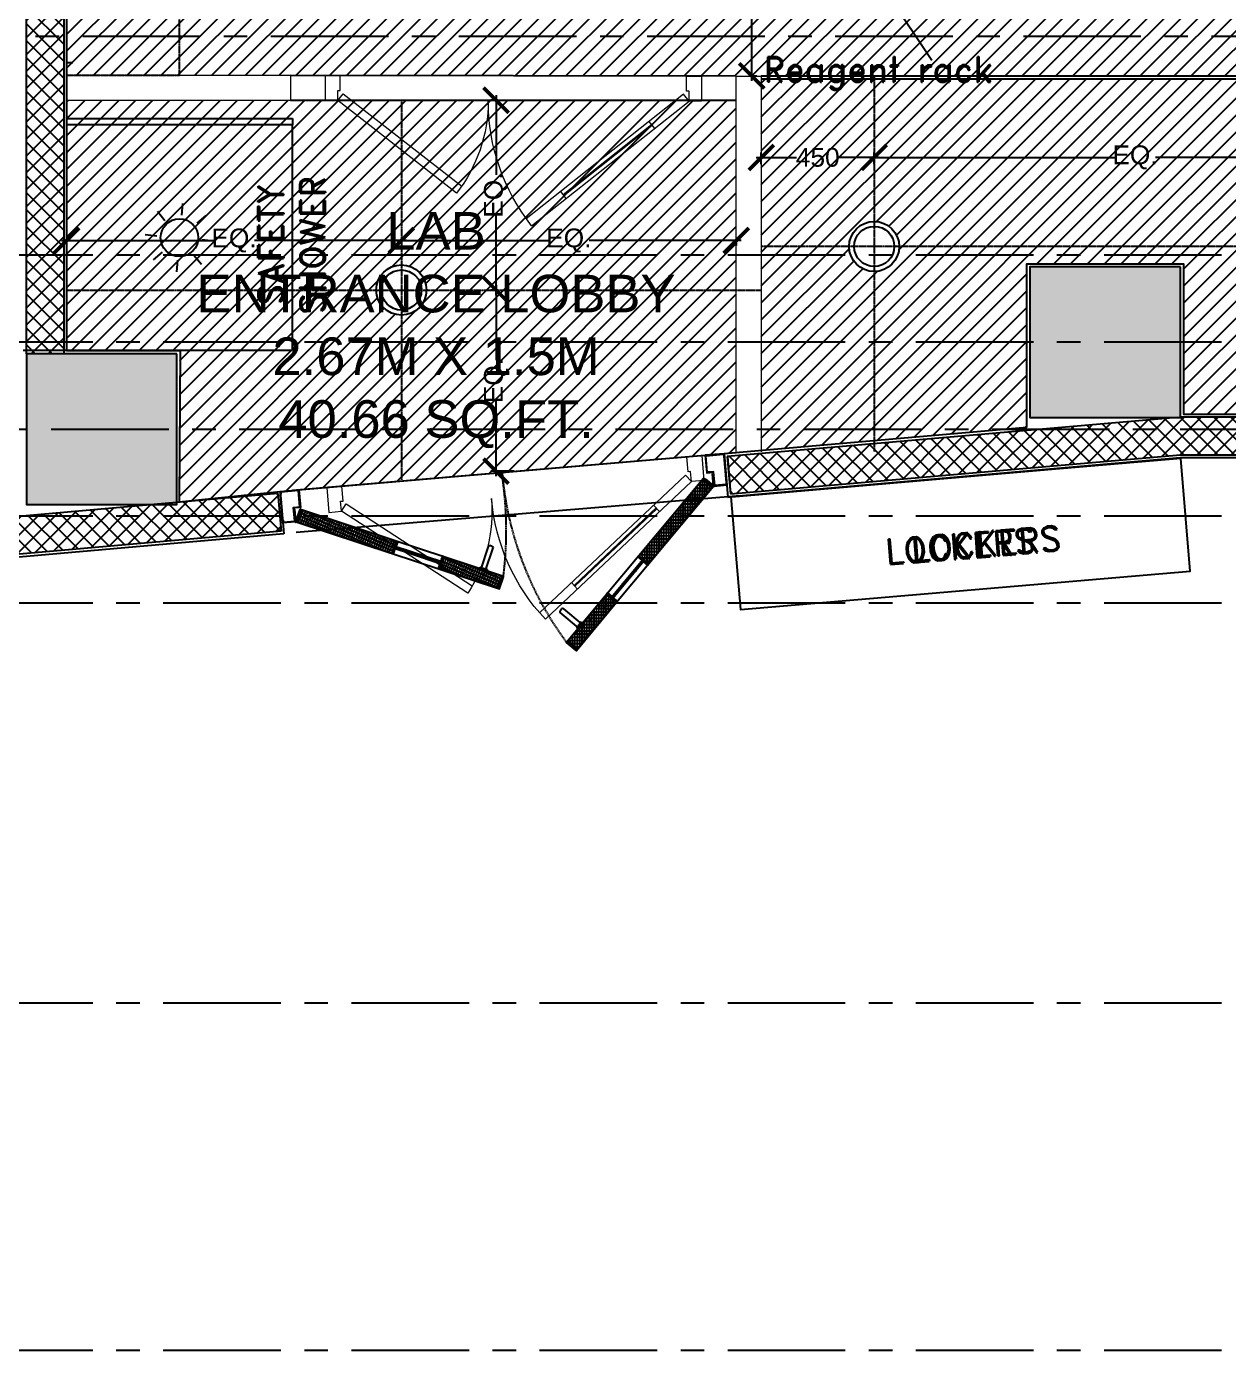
# Model space of a CAD drawing. Header units: millimetres. Extents: x -661525 to 498941, y 282148 to 1359693.
# Drawn here: x -340626 to -335834, y 439052 to 444329 of the extents above; entities that cross this region are included whole.
import ezdxf

# ---------------------------------------------------------------- set-up
doc = ezdxf.new("R2010")
doc.units = ezdxf.units.MM
doc.header["$LTSCALE"] = 2.5
doc.header["$PDMODE"] = 35
doc.header["$PDSIZE"] = 15
for name, pattern in [('CENTER', [2, 1.25, -0.25, 0.25, -0.25]), ('DASHED', [0.75, 0.5, -0.25]), ('HIDDEN', [0.375, 0.25, -0.125])]:
    doc.linetypes.add(name, pattern=pattern)
doc.layers.get('0').update_dxf_attribs({"linetype": 'CONTINUOUS'})
doc.layers.get('DEFPOINTS').update_dxf_attribs({"linetype": 'CONTINUOUS'})
for name, color, linetype in [('00', 5, 'CONTINUOUS'), ('A-ANNO-GRID', 5, 'CENTER'), ('A-ANNO-TEXT', 7, 'CONTINUOUS'), ('A-COLS', 7, 'CONTINUOUS'), ('A-COLS-PATT', 252, 'CONTINUOUS'), ('A-DOOR-JAMB', 8, 'CONTINUOUS'), ('A-ELEV', 8, 'CONTINUOUS'), ('A-ELEV-MEDM', 34, 'CONTINUOUS'), ('A-ELEV-THIN', 8, 'CONTINUOUS'), ('A-WALL-2', 8, 'CONTINUOUS'), ('A-WALL-PATT-150', 8, 'CONTINUOUS'), ('A-WALL-PLAS', 8, 'CONTINUOUS'), ('CEILING', 11, 'CONTINUOUS'), ('I-ANNO-PATT-2.5', 5, 'CONTINUOUS'), ('I-FURN', 14, 'CONTINUOUS'), ('I-GLAZ', 9, 'CONTINUOUS')]:
    doc.layers.add(name, color=color, linetype=linetype)
for name, color, linetype, lineweight in [('DIM', 47, 'CONTINUOUS', 18), ('DOORS', 10, 'CONTINUOUS', 9), ('partition', 6, 'CONTINUOUS', 18)]:
    doc.layers.add(name, color=color, linetype=linetype, lineweight=lineweight)
doc.styles.add('ARIAL', font='arial.ttf')
doc.styles.add('COMPLEX', font='complex.shx', dxfattribs={"width": 0.8})
doc.styles.add('ROMAND', font='ROMAND')
doc.dimstyles.new('TICK100', dxfattribs={"dimtxt": 250, "dimasz": 200, "dimexe": 150, "dimexo": 10, "dimgap": 50, "dimtad": 0, "dimdec": 0, "dimrnd": 5, "dimzin": 1, "dimdsep": 46, "dimtxsty": 'COMPLEX', "dimblk1": 'ARCHTICK', "dimblk2": 'ARCHTICK', "dimsah": 1, "dimcen": 0.09375, "dimdle": 150, "dimclrd": 11, "dimclre": 11, "dimclrt": 7, "dimadec": 0, "dimazin": 0, "dimtfac": 1, "dimtdec": 0, "dimtofl": 0, "dimtmove": 0, "dimatfit": 3, "dimldrblk": 'OPEN90', "dimfxl": 1, "dimtolj": 1, "dimtzin": 1, "dimarcsym": 0})
pattern_1 = [(45, (-674992.925, 1033030.065), (-33.6759605, 33.6759605), [])]
pattern_2 = [(45, (2e-09, -328214.335), (-33.6759605, 33.6759605), []), (135, (2e-09, -328214.335), (-33.6759605, -33.6759605), [])]

# ---------------------------------------------------------------- blocks, each defined once
blk = doc.blocks.new('_ARCHTICK')
at = {"color": 0, "linetype": 'ByBlock', "const_width": 0.15}
blk.add_lwpolyline([(-0.5, -0.5), (0.5, 0.5)], dxfattribs=at)
blk = doc.blocks.new('*D192')
at = {"layer": 'CEILING', "color": 8, "lineweight": -2, "transparency": 16777216}
for p, q in [((-337734.1, 444927.5), (-337734.1, 444602.6)), ((-337746.3, 444907.5), (-337714.1, 444907.5)), ((-337734.1, 444112.2), (-337734.1, 444437.1)), ((-337746.3, 444132.2), (-337714.1, 444132.2))]:
    blk.add_line(p, q, dxfattribs=at)
at = {"layer": 'DEFPOINTS', "color": 0, "transparency": 16777216}
for p in [(-337746.3, 444907.5), (-337734.1, 444907.5), (-337746.3, 444132.2)]:
    blk.add_point(p, dxfattribs=at)
at = {"layer": 'CEILING', "color": 8, "lineweight": -2, "transparency": 16777216, "xscale": 100, "yscale": 100, "zscale": 100}
for p, rotation in [((-337734.1, 444907.5), 90), ((-337734.1, 444132.2), 270)]:
    blk.add_blockref('_ARCHTICK', p, dxfattribs=dict(at, rotation=rotation))
at = {"layer": 'CEILING', "color": 1, "transparency": 16777216, "insert": (-337734.1, 444519.9), "char_height": 75, "attachment_point": 5, "rotation": 90, "style": 'ARIAL'}
blk.add_mtext('\\A1;775', dxfattribs=at)
blk = doc.blocks.new('*D196')
at = {"layer": 'CEILING', "color": 8, "lineweight": -2, "transparency": 16777216}
for p, q in [((-340485.6, 443475.9), (-339879.8, 443475.9)), ((-340465.6, 443480.4), (-340465.6, 443455.9)), ((-339111, 443475.9), (-339716.8, 443475.9)), ((-339131, 443480.4), (-339131, 443455.9))]:
    blk.add_line(p, q, dxfattribs=at)
at = {"layer": 'DEFPOINTS', "color": 0, "transparency": 16777216}
for p in [(-340465.6, 443480.4), (-339131, 443480.4), (-339131, 443475.9)]:
    blk.add_point(p, dxfattribs=at)
at = {"layer": 'CEILING', "color": 8, "lineweight": -2, "transparency": 16777216, "xscale": 100, "yscale": 100, "zscale": 100, "rotation": 180}
blk.add_blockref('_ARCHTICK', (-340465.6, 443475.9), dxfattribs=at)
at = {"layer": 'CEILING', "color": 8, "lineweight": -2, "transparency": 16777216, "xscale": 100, "yscale": 100, "zscale": 100}
blk.add_blockref('_ARCHTICK', (-339131, 443475.9), dxfattribs=at)
at = {"layer": 'CEILING', "color": 1, "transparency": 16777216, "insert": (-339798.3, 443475.9), "char_height": 75, "attachment_point": 5, "style": 'ARIAL'}
blk.add_mtext('\\A1;EQ.', dxfattribs=at)
blk = doc.blocks.new('*D197')
at = {"layer": 'CEILING', "color": 8, "lineweight": -2, "transparency": 16777216}
for p, q in [((-339151, 443475.9), (-338545.1, 443475.9)), ((-339131, 443480.4), (-339131, 443455.9)), ((-337776.3, 443475.9), (-338382.1, 443475.9)), ((-337796.3, 443475.9), (-337796.3, 443455.9))]:
    blk.add_line(p, q, dxfattribs=at)
at = {"layer": 'DEFPOINTS', "color": 0, "transparency": 16777216}
for p in [(-339131, 443480.4), (-337796.3, 443475.9), (-337796.3, 443475.9)]:
    blk.add_point(p, dxfattribs=at)
at = {"layer": 'CEILING', "color": 8, "lineweight": -2, "transparency": 16777216, "xscale": 100, "yscale": 100, "zscale": 100, "rotation": 180}
blk.add_blockref('_ARCHTICK', (-339131, 443475.9), dxfattribs=at)
at = {"layer": 'CEILING', "color": 8, "lineweight": -2, "transparency": 16777216, "xscale": 100, "yscale": 100, "zscale": 100}
blk.add_blockref('_ARCHTICK', (-337796.3, 443475.9), dxfattribs=at)
at = {"layer": 'CEILING', "color": 1, "transparency": 16777216, "insert": (-338463.6, 443475.9), "char_height": 75, "attachment_point": 5, "style": 'ARIAL'}
blk.add_mtext('\\A1;EQ.', dxfattribs=at)
blk = doc.blocks.new('*D198')
at = {"layer": 'CEILING', "color": 8, "lineweight": -2, "transparency": 16777216}
for p, q in [((-338746.6, 444034.9), (-338773.9, 444034.9)), ((-338753.9, 444054.9), (-338753.9, 443738.3)), ((-338753.9, 443258.6), (-338753.9, 443575.2)), ((-338746.6, 443278.6), (-338773.9, 443278.6))]:
    blk.add_line(p, q, dxfattribs=at)
at = {"layer": 'DEFPOINTS', "color": 0, "transparency": 16777216}
for p in [(-338746.6, 444034.9), (-338753.9, 443278.6), (-338746.6, 443278.6)]:
    blk.add_point(p, dxfattribs=at)
at = {"layer": 'CEILING', "color": 8, "lineweight": -2, "transparency": 16777216, "xscale": 100, "yscale": 100, "zscale": 100}
for p, rotation in [((-338753.9, 444034.9), 90), ((-338753.9, 443278.6), 270)]:
    blk.add_blockref('_ARCHTICK', p, dxfattribs=dict(at, rotation=rotation))
at = {"layer": 'CEILING', "color": 1, "transparency": 16777216, "insert": (-338753.9, 443656.8), "char_height": 75, "attachment_point": 5, "rotation": 90, "style": 'ARIAL'}
blk.add_mtext('\\A1;EQ.', dxfattribs=at)
blk = doc.blocks.new('*D199')
at = {"layer": 'CEILING', "color": 8, "lineweight": -2, "transparency": 16777216}
for p, q in [((-338753.9, 443298.6), (-338753.9, 442999)), ((-338746.6, 443278.6), (-338773.9, 443278.6)), ((-338753.9, 442536.3), (-338753.9, 442836)), ((-338680.9, 442556.3), (-338773.9, 442556.3))]:
    blk.add_line(p, q, dxfattribs=at)
at = {"layer": 'DEFPOINTS', "color": 0, "transparency": 16777216}
for p in [(-338746.6, 443278.6), (-338753.9, 442556.3), (-338680.9, 442556.3)]:
    blk.add_point(p, dxfattribs=at)
at = {"layer": 'CEILING', "color": 8, "lineweight": -2, "transparency": 16777216, "xscale": 100, "yscale": 100, "zscale": 100}
for p, rotation in [((-338753.9, 443278.6), 90), ((-338753.9, 442556.3), 270)]:
    blk.add_blockref('_ARCHTICK', p, dxfattribs=dict(at, rotation=rotation))
at = {"layer": 'CEILING', "color": 1, "transparency": 16777216, "insert": (-338753.9, 442917.5), "char_height": 75, "attachment_point": 5, "rotation": 90, "style": 'ARIAL'}
blk.add_mtext('\\A1;EQ.', dxfattribs=at)
blk = doc.blocks.new('*D200')
at = {"layer": 'CEILING', "color": 8, "lineweight": -2, "transparency": 16777216}
for p, q in [((-337696.3, 443779.7), (-337696.3, 443827.1)), ((-337246.3, 443779.7), (-337246.3, 443827.1)), ((-337716.3, 443807.1), (-337555.4, 443807.1)), ((-337226.3, 443807.1), (-337387.2, 443807.1))]:
    blk.add_line(p, q, dxfattribs=at)
at = {"layer": 'DEFPOINTS', "color": 0, "transparency": 16777216}
for p in [(-337696.3, 443779.7), (-337246.3, 443807.1), (-337246.3, 443779.7)]:
    blk.add_point(p, dxfattribs=at)
at = {"layer": 'CEILING', "color": 8, "lineweight": -2, "transparency": 16777216, "xscale": 100, "yscale": 100, "zscale": 100, "rotation": 180}
blk.add_blockref('_ARCHTICK', (-337696.3, 443807.1), dxfattribs=at)
at = {"layer": 'CEILING', "color": 8, "lineweight": -2, "transparency": 16777216, "xscale": 100, "yscale": 100, "zscale": 100}
blk.add_blockref('_ARCHTICK', (-337246.3, 443807.1), dxfattribs=at)
at = {"layer": 'CEILING', "color": 1, "transparency": 16777216, "insert": (-337471.3, 443807.1), "char_height": 75, "attachment_point": 5, "style": 'ARIAL'}
blk.add_mtext('\\A1;450', dxfattribs=at)
blk = doc.blocks.new('*D201')
at = {"layer": 'CEILING', "color": 8, "lineweight": -2, "transparency": 16777216}
for p, q in [((-337246.3, 443779.7), (-337246.3, 443827.1)), ((-335167, 443807.1), (-335167, 443827.1)), ((-337266.3, 443807.1), (-336288.1, 443807.1)), ((-335147, 443807.1), (-336125.1, 443807.1))]:
    blk.add_line(p, q, dxfattribs=at)
at = {"layer": 'DEFPOINTS', "color": 0, "transparency": 16777216}
for p in [(-337246.3, 443779.7), (-335167, 443807.1), (-335167, 443807.1)]:
    blk.add_point(p, dxfattribs=at)
at = {"layer": 'CEILING', "color": 8, "lineweight": -2, "transparency": 16777216, "xscale": 100, "yscale": 100, "zscale": 100, "rotation": 180}
blk.add_blockref('_ARCHTICK', (-337246.3, 443807.1), dxfattribs=at)
at = {"layer": 'CEILING', "color": 8, "lineweight": -2, "transparency": 16777216, "xscale": 100, "yscale": 100, "zscale": 100}
blk.add_blockref('_ARCHTICK', (-335167, 443807.1), dxfattribs=at)
at = {"layer": 'CEILING', "color": 1, "transparency": 16777216, "insert": (-336206.6, 443807.1), "char_height": 75, "attachment_point": 5, "style": 'ARIAL'}
blk.add_mtext('\\A1;EQ.', dxfattribs=at)
blk = doc.blocks.new('DOOR HANDLE IN PLAN')
at = {"color": 0, "ltscale": 25}
for p, q in [((62658.6, 114796), (62658.6, 114806)), ((62663.6, 114811), (62758.6, 114811)), ((62758.6, 114791), (62663.6, 114791)), ((62752.6, 114817), (62758.6, 114817)), ((62752.6, 114817), (62752.6, 114785)), ((62752.6, 114785), (62758.6, 114785))]:
    blk.add_line(p, q, dxfattribs=at)
for centre, start, end in [((62663.6, 114806), 90, 180), ((62663.6, 114796), 180, 270)]:
    blk.add_arc(centre, 5, start, end, dxfattribs=at)
blk = doc.blocks.new('door frame')
at = {"layer": 'A-DOOR-JAMB'}
blk.add_lwpolyline([(265482.3, 912565.9), (265492.3, 912565.9), (265492.3, 912563.9), (265484.3, 912563.9), (265484.3, 912517.9), (265539.3, 912517.9), (265539.3, 912492.9), (265605.3, 912492.9), (265605.3, 912563.9), (265597.3, 912563.9), (265597.3, 912565.9), (265607.3, 912565.9), (265607.3, 912490.9), (265537.3, 912490.9), (265537.3, 912515.9), (265482.3, 912515.9), (265482.3, 912565.9)], dxfattribs=at)
at = {"layer": 'DEFPOINTS'}
blk.add_lwpolyline([(265492.3, 912565.9), (265597.3, 912565.9)], dxfattribs=at)
blk = doc.blocks.new('900d')
at = {"layer": 'DOORS', "color": 8, "linetype": 'ByBlock'}
blk.add_line((-899.1, 0), (600.9, 0), dxfattribs=at)
at = {"layer": 'DOORS', "color": 84}
for p, q in [((-849.1, -100), (-827.4, -72.6)), ((-222.6, -597.5), (-849.1, -100)), ((-827.4, -72.6), (-201.4, -569.6)), ((529.4, -72.4), (56.4, -440.2)), ((77.2, -468.3), (550.9, -100)), ((550.9, -100), (529.4, -72.4)), ((-712.4, -208.6), (-690.6, -181.2)), ((-360, -488.4), (-338.2, -461))]:
    blk.add_line(p, q, dxfattribs=at)
at = {"layer": 'DOORS', "color": 4}
for p, q in [((-350.3, -476.3), (-702.7, -196.4)), ((-347.8, -473.1), (-700.3, -193.3))]:
    blk.add_line(p, q, dxfattribs=at)
at = {"layer": 'DOORS', "color": 84}
for points in [[(-839.1, 0), (-899.1, 0), (-899.1, -100), (-849.1, -100), (-849.1, -60), (-839.1, -60)], [(540.9, 0), (600.9, 0), (600.9, -100), (550.9, -100), (550.9, -60), (540.9, -60)]]:
    blk.add_lwpolyline(points, close=True, dxfattribs=at)
for centre, radius, start, end in [((-849.1, -100), 800, 321.5499, 0), ((550.9, -100), 600, 180, 217.8707)]:
    blk.add_arc(centre, radius, start, end, dxfattribs=at)

msp = doc.modelspace()

# ---------------------------------------------------------------- hatches: boundary and pattern name
at = {"layer": 'A-COLS-PATT'}
h = msp.add_hatch(color=254, dxfattribs=at)
h.dxf.hatch_style = 1
h.paths.add_polyline_path([(-336025.6, 443371), (-336625.6, 443371), (-336625.6, 442771), (-336025.6, 442771)])
h = msp.add_hatch(color=254, dxfattribs=at)
h.dxf.hatch_style = 1
h.paths.add_polyline_path([(-340025.6, 443024.3), (-340625.6, 443024.3), (-340625.6, 442424.3), (-340025.6, 442424.3)])
at = {"layer": 'A-WALL-PATT-150'}
h = msp.add_hatch(dxfattribs=at)
h.set_pattern_fill('ANSI37', color=254, scale=15, angle=360, style=0)
h.set_pattern_definition(pattern_2)
h.paths.add_polyline_path([(-340626.6, 452862.8), (-340476.6, 452862.8), (-340475.6, 453651.8), (-340625.6, 453651.8)])
h.paths.add_polyline_path([(-340475.6, 451942.8), (-340625.6, 451942.8), (-340625.6, 443024.3), (-340475.6, 443024.3)])
h = msp.add_hatch(dxfattribs=at)
h.set_pattern_fill('ANSI37', color=254, scale=15, angle=360, style=0)
h.set_pattern_definition(pattern_2)
h.paths.add_polyline_path([(-336025.6, 442771.8), (-334878.5, 442771.2), (-334878.5, 442621.2), (-336025.6, 442621.2), (-337818.8, 442465.8), (-337831.8, 442615.2)])
h = msp.add_hatch(dxfattribs=at)
h.set_pattern_fill('ANSI37', color=254, scale=15, angle=360, style=0)
h.set_pattern_definition(pattern_2)
h.paths.add_polyline_path([(-341527.8, 442299.9), (-341514.8, 442150.5), (-339611.2, 442318.6), (-339623.5, 442468.1)])
at = {"layer": 'CEILING', "transparency": 33554607}
h = msp.add_hatch(dxfattribs=at)
h.set_pattern_fill('ANSI31', color=254, scale=15)
h.set_pattern_definition(pattern_1)
h.paths.add_polyline_path([(-340100.6, 448788.2), (-340465.6, 448788.2), (-340465.6, 444134.9), (-340100.6, 444134.9)])
h.paths.add_polyline_path([(-340015.3, 448788.2), (-340100.6, 448788.2), (-340100.6, 444134.9), (-340015.3, 444134.9)], flags=17)
h.paths.add_polyline_path([(-333536, 443088.1), (-335100.3, 443088.1), (-335100.3, 443377.7, -0.184629), (-335167, 443352.2), (-335167, 442946.7)])
h.paths.add_polyline_path([(-332637.6, 443617.6), (-333087.6, 443578.6), (-333087.6, 443552.2, -0.414214), (-332987.6, 443452.2), (-332637.6, 443452.2)])
h.paths.add_polyline_path([(-332637.6, 444120.2), (-333087.6, 444120.2), (-333087.6, 443578.6), (-332637.6, 443617.6)])
h.paths.add_polyline_path([(-336100.6, 444907.5), (-336550.6, 444907.5), (-336550.6, 444132.2), (-336100.6, 444132.2)])
h.paths.add_polyline_path([(-337246.3, 444120.2), (-337696.3, 444120.2), (-337696.3, 443452.2), (-337346.3, 443452.2, -0.414214), (-337246.3, 443552.2)])
h.paths.add_polyline_path([(-337246.3, 443352.2, -0.414214), (-337346.3, 443452.2), (-337696.3, 443452.2), (-337696.3, 443179.1), (-337246.3, 443218.1)])
h.paths.add_polyline_path([(-337246.3, 443218.1), (-337696.3, 443179.1), (-337696.3, 442727.4), (-337246.3, 442766.4)])
h.paths.add_polyline_path([(-337246.3, 442766.4), (-337696.3, 442727.4), (-337696.3, 442640.8), (-337246.3, 442679.5)])
h.paths.add_polyline_path([(-336637.6, 442819.2), (-337246.3, 442766.4), (-337246.3, 442679.5), (-336637.6, 442731.8)])
h.paths.add_polyline_path([(-336637.6, 443270.9), (-337246.3, 443218.1), (-337246.3, 442766.4), (-336637.6, 442819.2)])
h.paths.add_polyline_path([(-336637.6, 443384.1), (-336550.6, 443384.1), (-336550.6, 443452.2), (-337146.3, 443452.2, -0.414214), (-337246.3, 443352.2), (-337246.3, 443218.1), (-336637.6, 443270.9)])
h.paths.add_polyline_path([(-336550.6, 444120.2), (-337246.3, 444120.2), (-337246.3, 443552.2, -0.414214), (-337146.3, 443452.2), (-336550.6, 443452.2)])
h.paths.add_polyline_path([(-336100.6, 444120.2), (-336550.6, 444120.2), (-336550.6, 443452.2), (-336100.6, 443452.2)])
h.paths.add_polyline_path([(-335167, 444120.2), (-336100.6, 444120.2), (-336100.6, 443452.2), (-335267, 443452.2, -0.414214), (-335167, 443552.2)])
h.paths.add_polyline_path([(-336100.6, 443452.2), (-336550.6, 443452.2), (-336550.6, 443384.1), (-336100.6, 443384.1)])
h.paths.add_polyline_path([(-335267, 443452.2), (-336100.6, 443452.2), (-336100.6, 443384.1), (-336013.6, 443384.1), (-336013.6, 443325), (-335246.4, 443391.5, -0.164671)])
h.paths.add_polyline_path([(-335167, 443352.2, -0.233609), (-335246.4, 443391.5), (-336013.6, 443325), (-336013.6, 442873.3), (-335167, 442946.7)])
h.paths.add_polyline_path([(-335167, 442946.7), (-336013.6, 442873.3), (-336013.6, 442784.2), (-335167, 442784.2)])
h.paths.add_polyline_path([(-333087.6, 443126.9), (-335167, 442946.7), (-335167, 442784.2), (-334709.3, 442784.2), (-334709.3, 442784.2), (-334634.3, 442784.2), (-333087.6, 442784.2)])
h.paths.add_polyline_path([(-332637.6, 443165.9), (-333087.6, 443126.9), (-333087.6, 442784.2), (-334634.3, 442784.2), (-334634.3, 442739.3), (-334268.4, 442739.3), (-334268.4, 442739.3), (-334265.4, 442739.3), (-334077.4, 442717.8), (-334077.4, 442739.3), (-334077.4, 442739.3), (-334077.4, 442739.3), (-334071.4, 442739.3), (-334071.4, 442739.3), (-333815.4, 442739.3), (-333815.4, 442738.3), (-333568.4, 442738.3), (-333568.4, 442739.3), (-333565.3, 442739.3), (-333565.3, 442717.3), (-333377.4, 442717.3), (-333377.4, 442739.3), (-333374.4, 442739.3), (-333008.5, 442739.3), (-333008.5, 442784.2), (-332933.5, 442784.2), (-332637.6, 442784.2)])
h.paths.add_polyline_path([(-332637.6, 443452.2), (-332987.6, 443452.2, -0.414214), (-333087.6, 443352.2), (-333087.6, 443126.9), (-332637.6, 443165.9)])
h.paths.add_polyline_path([(-333087.6, 443372.2, -0.414214), (-333167.6, 443452.2, -0.414214), (-333087.6, 443532.2), (-333087.6, 444120.2), (-335167, 444120.2), (-335167, 443552.2, -0.49886), (-335070.9, 443424.6), (-333536, 443424.6), (-333536, 443088.1), (-333087.6, 443126.9)])
h.paths.add_polyline_path([(-340100.6, 449778.8), (-340465.6, 449778.8), (-340465.6, 448788.2), (-340100.6, 448788.2)])
h.paths.add_polyline_path([(-336550.6, 449778.8), (-337689.6, 449778.8), (-339465.6, 449778.8), (-340100.6, 449778.8), (-340100.6, 448788.2), (-340015.3, 448788.2), (-340015.3, 444134.9), (-339572.5, 444134.9), (-337796.3, 444132.2), (-337696.3, 444132.2), (-336550.6, 444132.2), (-336550.6, 444907.5), (-336687.6, 444907.5), (-337287.6, 444907.5), (-337887.6, 444907.5), (-338487.6, 444907.5), (-339087.6, 444907.5), (-339687.6, 444907.5), (-339687.6, 445507.5), (-339687.6, 446107.5), (-339687.6, 446707.5), (-339687.6, 447307.5), (-339687.6, 447907.5), (-339687.6, 448507.5), (-339687.6, 449107.5), (-339087.6, 449107.5), (-338487.6, 449107.5), (-337887.6, 449107.5), (-337287.6, 449107.5), (-336687.6, 449107.5), (-336550.6, 449107.5)])
h.paths.add_polyline_path([(-336100.6, 449778.8), (-336550.6, 449778.8), (-336550.6, 449107.5), (-336100.6, 449107.5)])
h.paths.add_polyline_path([(-332550.6, 449778.8), (-336100.6, 449778.8), (-336100.6, 449107.5), (-336087.6, 449107.5), (-335487.6, 449107.5), (-334887.6, 449107.5), (-334287.6, 449107.5), (-333687.6, 449107.5), (-333087.6, 449107.5), (-332550.6, 449107.5)])
h.paths.add_polyline_path([(-334292, 449225), (-335856.3, 449225), (-335856.3, 449561.5), (-334292, 449561.5)], flags=16)
h.paths.add_polyline_path([(-332100.6, 449778.8), (-332550.6, 449778.8), (-332550.6, 449107.5), (-332487.6, 449107.5), (-332100.6, 449107.5)])
h.paths.add_polyline_path([(-331437.6, 449778.8), (-332100.6, 449778.8), (-332100.6, 449107.5), (-331887.6, 449107.5), (-331887.6, 448507.5), (-331887.6, 447907.5), (-331887.6, 447307.5), (-331887.6, 446707.5), (-331887.6, 446107.5), (-331887.6, 445507.5), (-331887.6, 444907.5), (-332100.6, 444907.5), (-332100.6, 444152.9), (-331437.6, 444152.9), (-331437.6, 445152.9)])
h.paths.add_polyline_path([(-332100.6, 444907.5), (-332487.6, 444907.5), (-332550.6, 444907.5), (-332550.6, 444152.9), (-332100.6, 444152.9)])
h.paths.add_polyline_path([(-332550.6, 444907.5), (-333087.6, 444907.5), (-333687.6, 444907.5), (-334287.6, 444907.5), (-334887.6, 444907.5), (-335487.6, 444907.5), (-336100.6, 444907.5), (-336100.6, 444132.2), (-332637.6, 444132.2), (-332637.6, 444152.9), (-332550.6, 444152.9)])
h.paths.add_polyline_path([(-334097.5, 444341.2), (-335661.8, 444341.2), (-335661.8, 444677.7), (-334097.5, 444677.7)], flags=16)
h.paths.add_polyline_path([(-335813, 449209.6), (-334309.3, 449209.6), (-334309.3, 449615.2), (-335813, 449615.2)], flags=24)
h.paths.add_polyline_path([(-335618.5, 444325.8), (-334114.8, 444325.8), (-334114.8, 444731.5), (-335618.5, 444731.5)], flags=24)
h.paths.add_polyline_path([(-336315.2, 443731.6), (-336097.2, 443731.6), (-336097.2, 443886.2), (-336315.2, 443886.2)], flags=9)
h.paths.add_polyline_path([(-335473.5, 443398.6), (-335473.5, 443506), (-335628, 443506), (-335628, 443398.6)], flags=9)
h.paths.add_polyline_path([(-334235.9, 443731.6), (-334017.9, 443731.6), (-334017.9, 443886.2), (-334235.9, 443886.2)], flags=24)
h.paths.add_polyline_path([(-332967, 443729.3), (-332754.6, 443729.3), (-332754.6, 443883.9), (-332967, 443883.9)], flags=24)
h.paths.add_polyline_path([(-340344.8, 444545.8), (-340132.5, 444545.8), (-340132.5, 444700.3), (-340344.8, 444700.3)], flags=24)
h.paths.add_polyline_path([(-340130.2, 445751.1), (-340022.9, 445751.1), (-340022.9, 445905.7), (-340130.2, 445905.7)], flags=9)
h = msp.add_hatch(dxfattribs=at)
h.set_pattern_fill('ANSI31', color=254, scale=15)
h.set_pattern_definition(pattern_1)
h.paths.add_polyline_path([(-339131, 444034.9), (-339572.5, 444034.9), (-340100.6, 444034.9), (-340100.6, 443278.6), (-339231, 443278.6, -0.414214), (-339131, 443378.6)])
h.paths.add_polyline_path([(-340100.6, 444034.9), (-340465.6, 444034.9), (-340465.6, 443278.6), (-340100.6, 443278.6)])
h.paths.add_polyline_path([(-340100.6, 443278.6), (-340465.6, 443278.6), (-340465.6, 443038.3), (-340187.6, 443038.3), (-340100.6, 443038.3)])
h.paths.add_polyline_path([(-339131, 443178.6, -0.414214), (-339231, 443278.6), (-340100.6, 443278.6), (-340100.6, 443038.2), (-340013.5, 443038.2), (-340013.9, 442978.2), (-339131, 443054.7)])
h.paths.add_polyline_path([(-339131, 443054.7), (-340013.9, 442978.2), (-340016.8, 442526.2), (-339131, 442603)])
h.paths.add_polyline_path([(-339131, 442603), (-340016.8, 442526.2), (-340017.3, 442435), (-339565.7, 442481.3), (-339131, 442518.2)])
h.paths.add_polyline_path([(-337796.3, 442631.3), (-337796.3, 442718.7), (-339131, 442603), (-339131, 442518.2)])
h.paths.add_polyline_path([(-337796.3, 443170.4), (-339131, 443054.7), (-339131, 442603), (-337796.3, 442718.7)])
h.paths.add_polyline_path([(-337796.3, 443170.4), (-337796.3, 443278.6), (-339031, 443278.6, -0.414214), (-339131, 443178.6), (-339131, 443054.7)])
h.paths.add_polyline_path([(-337796.3, 444034.9), (-339131, 444034.9), (-339131, 443378.6, -0.414214), (-339031, 443278.6), (-337796.3, 443278.6)])
h.paths.add_polyline_path([(-338678.4, 442808.9), (-338678.4, 443026.9), (-338832.9, 443026.9), (-338832.9, 442808.9)], flags=24)
h.paths.add_polyline_path([(-338572.2, 443400.3), (-338354.2, 443400.3), (-338354.2, 443554.9), (-338572.2, 443554.9)], flags=24)
h.paths.add_polyline_path([(-338678.4, 443548.2), (-338678.4, 443766.2), (-338832.9, 443766.2), (-338832.9, 443548.2)], flags=24)
at = {"layer": 'I-ANNO-PATT-2.5', "ltscale": 25}
h = msp.add_hatch(dxfattribs=at)
h.set_pattern_fill('ANSI33', color=254, scale=2.4, angle=314.6799, style=0)
h.set_pattern_definition([(179.67990645, (-491770.604, -2213532.536), (-0.070950544, -12.69980102), []), (179.67990645, (-491776.918, -2213526.15), (-0.070950544, -12.69980102), [6.349999605, -3.174999803])])
h.paths.add_polyline_path([(-337926.6, 442528.7), (-337930.5, 442524.1), (-337892.1, 442492.1), (-337888.2, 442496.7)], flags=17)
h.paths.add_polyline_path([(-337888.2, 442496.7), (-338145.9, 442187.5), (-338184.3, 442219.5), (-337926.6, 442528.7)])
at = {"layer": 'I-ANNO-PATT-2.5', "linetype": 'ByBlock'}
h = msp.add_hatch(dxfattribs=at)
h.set_pattern_fill('SACNCR', color=254, scale=1.2, angle=44.6799, style=0)
h.set_pattern_definition([(269.67990645, (-491767.0506, -2213529.022), (2.3812126914, -0.013303227), []), (269.67990645, (-491768.248, -2213530.206), (2.3812126914, -0.013303227), [0, -2.381249852])])
h.paths.add_polyline_path([(-337926.6, 442528.7), (-337930.5, 442524.1), (-337892.1, 442492.1), (-337888.2, 442496.7)])
at = {"layer": 'I-ANNO-PATT-2.5', "ltscale": 25}
h = msp.add_hatch(dxfattribs=at)
h.set_pattern_fill('ANSI33', color=254, scale=2.4, angle=292.5177, style=0)
h.set_pattern_definition([(157.5177051, (-145368.589, -2102951.771), (-4.85645333, -11.7347706), []), (157.5177051, (-145372.028, -2102943.475), (-4.85645333, -11.7347706), [6.349999605, -3.174999803])])
h.paths.add_polyline_path([(-339534, 442403.4), (-339528.3, 442401.6), (-339544, 442354.1), (-339549.7, 442356)], flags=17)
h.paths.add_polyline_path([(-339549.7, 442356), (-339167.5, 442229.7), (-339151.9, 442277.1), (-339534, 442403.4)])
at = {"layer": 'I-ANNO-PATT-2.5', "linetype": 'ByBlock'}
h = msp.add_hatch(dxfattribs=at)
h.set_pattern_fill('SACNCR', color=254, scale=1.2, angle=22.5177, style=0)
h.set_pattern_definition([(247.51770512, (-145363.9732, -2102949.857), (2.2002694873, -0.910584999), []), (247.51770512, (-145365.5286, -2102950.5018), (2.2002694873, -0.910584999), [0, -2.381249852])])
h.paths.add_polyline_path([(-339534, 442403.4), (-339528.3, 442401.6), (-339544, 442354.1), (-339549.7, 442356)])
h = msp.add_hatch(dxfattribs=at)
h.set_pattern_fill('SACNCR', color=254, scale=1.2, angle=22.5177, style=0)
h.set_pattern_definition([(247.51770512, (-145368.5893, -2102951.771), (2.2002694873, -0.910584999), []), (247.51770512, (-145370.1447, -2102952.416), (2.2002694873, -0.910584999), [0, -2.381249852])])
h.paths.add_polyline_path([(-339166.9, 442231.6), (-339166.9, 442231.6), (-339164.1, 442230.6), (-339165, 442227.8), (-339162.2, 442226.8), (-339155.3, 442247.7), (-339161, 442249.6)])
h.paths.add_polyline_path([(-339152.5, 442275.2), (-339152.5, 442275.2), (-339149.6, 442274.3), (-339148.7, 442277.1), (-339145.8, 442276.2), (-339152.7, 442255.3), (-339158.4, 442257.2)])
h.paths.add_polyline_path([(-338977, 442168.8), (-338977, 442168.8), (-338979.9, 442169.7), (-338980.8, 442166.9), (-338983.7, 442167.8), (-338976.8, 442188.7), (-338971.1, 442186.8)])
h.paths.add_polyline_path([(-338962.6, 442212.5), (-338962.6, 442212.5), (-338965.4, 442213.4), (-338964.5, 442216.3), (-338967.3, 442217.2), (-338974.2, 442196.3), (-338968.5, 442194.4)])
at = {"layer": 'I-ANNO-PATT-2.5', "ltscale": 25}
h = msp.add_hatch(dxfattribs=at)
h.set_pattern_fill('ANSI35', color=254, scale=1.2, angle=247.5177, style=0)
h.set_pattern_definition([(112.51770512, (-145368.589, -2102951.771), (-5.865883474, -2.431852393), []), (112.51770512, (-145366.872, -2102947.622), (-5.865883474, -2.431852393), [7.937499506, -1.587499901, 0, -1.587499901])])
h.paths.add_polyline_path([(-339099.3, 442229.2), (-338972.5, 442187.3), (-338970.6, 442188.3), (-338969, 442193), (-338970, 442194.9), (-339157, 442256.7), (-339158.9, 442255.8), (-339160.5, 442251), (-339159.5, 442249.1)])
h = msp.add_hatch(dxfattribs=at)
h.set_pattern_fill('ANSI33', color=254, scale=2.4, angle=292.5177, style=0)
h.set_pattern_definition([(157.5177051, (-145368.589, -2102951.773), (-4.85645333, -11.7347706), []), (157.5177051, (-145372.028, -2102943.477), (-4.85645333, -11.7347706), [6.349999605, -3.174999803])])
h.paths.add_polyline_path([(-338962, 442214.4), (-338977.6, 442166.9), (-338740.3, 442088.4), (-338724.6, 442135.9), (-338962, 442214.4)])
h.paths.add_polyline_path([(-338724.6, 442135.9), (-338730.3, 442137.8), (-338746, 442090.3), (-338740.3, 442088.4)], flags=17)
at = {"layer": 'I-ANNO-PATT-2.5', "linetype": 'ByBlock'}
h = msp.add_hatch(dxfattribs=at)
h.set_pattern_fill('SACNCR', color=254, scale=1.2, angle=44.6799, style=0)
h.set_pattern_definition([(269.67990645, (-491770.6036, -2213532.536), (2.3812126914, -0.013303227), []), (269.67990645, (-491771.801, -2213533.72), (2.3812126914, -0.013303227), [0, -2.381249852])])
h.paths.add_polyline_path([(-338147.4, 442188.8), (-338147.4, 442188.8), (-338149.3, 442186.4), (-338147, 442184.5), (-338149, 442182.2), (-338165.9, 442196.3), (-338162, 442200.9)])
h.paths.add_polyline_path([(-338182.8, 442218.2), (-338182.8, 442218.2), (-338184.7, 442215.9), (-338187, 442217.8), (-338188.9, 442215.5), (-338172, 442201.4), (-338168.2, 442206)])
h.paths.add_polyline_path([(-338275.5, 442035.1), (-338275.5, 442035.1), (-338273.5, 442037.4), (-338271.2, 442035.5), (-338269.3, 442037.8), (-338286.2, 442051.9), (-338290.1, 442047.3)])
h.paths.add_polyline_path([(-338310.8, 442064.6), (-338310.8, 442064.6), (-338308.9, 442066.9), (-338311.2, 442068.8), (-338309.3, 442071.1), (-338292.4, 442057), (-338296.2, 442052.4)])
at = {"layer": 'I-ANNO-PATT-2.5', "ltscale": 25}
h = msp.add_hatch(dxfattribs=at)
h.set_pattern_fill('ANSI35', color=254, scale=1.2, angle=269.6799, style=0)
h.set_pattern_definition([(134.67990645, (-491770.6036, -2213532.536), (-4.515142516, -4.464972905), []), (134.67990645, (-491770.5786, -2213528.046), (-4.515142516, -4.464972905), [7.937499506, -1.587499901, 0, -1.587499901])])
h.paths.add_polyline_path([(-338203.6, 442151.1), (-338289.1, 442048.4), (-338291.2, 442048.2), (-338295.1, 442051.4), (-338295.2, 442053.6), (-338169.1, 442204.9), (-338167, 442205.1), (-338163.2, 442201.9), (-338163, 442199.8)])
at = {"layer": 'I-ANNO-PATT-2.5', "linetype": 'ByBlock'}
h = msp.add_hatch(dxfattribs=at)
h.set_pattern_fill('SACNCR', color=254, scale=1.2, angle=22.5177, style=0)
h.set_pattern_definition([(247.51770512, (-145368.5887, -2102951.7726), (2.2002694873, -0.910584999), []), (247.51770512, (-145370.1441, -2102952.4174), (2.2002694873, -0.910584999), [0, -2.381249852])])
h.paths.add_polyline_path([(-338724.6, 442135.9), (-338730.3, 442137.8), (-338746, 442090.3), (-338740.3, 442088.4)])
at = {"layer": 'I-ANNO-PATT-2.5', "ltscale": 25}
h = msp.add_hatch(dxfattribs=at)
h.set_pattern_fill('ANSI33', color=254, scale=2.4, angle=314.6799, style=0)
h.set_pattern_definition([(179.67990645, (-491770.603, -2213532.537), (-0.070950544, -12.69980102), []), (179.67990645, (-491776.917, -2213526.152), (-0.070950544, -12.69980102), [6.349999605, -3.174999803])])
h.paths.add_polyline_path([(-338312.3, 442065.8), (-338273.9, 442033.8), (-338434, 441841.8), (-338472.4, 441873.8), (-338312.3, 442065.8)])
h.paths.add_polyline_path([(-338472.4, 441873.8), (-338468.5, 441878.4), (-338430.1, 441846.4), (-338434, 441841.8)], flags=17)
at = {"layer": 'I-ANNO-PATT-2.5', "linetype": 'ByBlock'}
h = msp.add_hatch(dxfattribs=at)
h.set_pattern_fill('SACNCR', color=254, scale=1.2, angle=44.6799, style=0)
h.set_pattern_definition([(269.67990645, (-491770.6025, -2213532.5371), (2.3812126914, -0.013303227), []), (269.67990645, (-491771.7998, -2213533.721), (2.3812126914, -0.013303227), [0, -2.381249852])])
h.paths.add_polyline_path([(-338472.4, 441873.8), (-338468.5, 441878.4), (-338430.1, 441846.4), (-338434, 441841.8)])

# ---------------------------------------------------------------- linework, layer by layer
at = {"color": 254}
for p, q in [((-340003.8, 443623.8), (-340007.9, 443577)), ((-340103.9, 443592.3), (-340073.7, 443556.2)), ((-339910.7, 443575.3), (-339946.8, 443545.1)), ((-340152.4, 443499.2), (-340105.6, 443495.1)), ((-339926, 443479.3), (-339879.2, 443475.2)), ((-340084.9, 443429.3), (-340120.9, 443399.1)), ((-340023.7, 443397.4), (-340027.8, 443350.6)), ((-339957.9, 443418.1), (-339927.7, 443382.1))]:
    msp.add_line(p, q, dxfattribs=at)
msp.add_circle((-340015.8, 443487.2), 75.1, dxfattribs=at)
at = {"layer": '00', "color": 254, "linetype": 'HIDDEN', "ltscale": 5}
for centre, radius, start, end in [((-340176.1, 442320.1), 1463.2, 352.7893, 9.0647), ((-337413.5, 442662.9), 1320.8, 184.8713, 216.6511)]:
    msp.add_arc(centre, radius, start, end, dxfattribs=at)
at = {"layer": 'A-ANNO-GRID', "color": 252, "ltscale": 150}
for p, q in [((-398151.6, 444289.9), (-318611.4, 444289.9)), ((-318611.4, 443417.8), (-398578.1, 443417.8)), ((-318611.4, 443071), (-398800.6, 443071)), ((-318611.4, 442377.5), (-399510, 442377.5)), ((-318611.4, 442030.7), (-352350.5, 442030.7)), ((-318611.4, 440436.8), (-398777.6, 440436.8)), ((-318611.4, 439051.8), (-398777.6, 439051.8))]:
    msp.add_line(p, q, dxfattribs=at)
msp.add_lwpolyline([(-401872.6, 443528.5), (-399197.4, 443528.5), (-399027.2, 442724.3), (-318611.4, 442724.3)], dxfattribs=at)
at = {"layer": 'A-ANNO-TEXT', "color": 254, "ltscale": 0.5}
msp.add_line((-337016.2, 444192.8, 4.9), (-337310, 444635, 4.9), dxfattribs=at)
at = {"layer": 'A-COLS', "color": 254}
for points in [[(-336025.6, 443371), (-336625.6, 443371), (-336625.6, 442771), (-336025.6, 442771)], [(-340025.6, 443024.3), (-340625.6, 443024.3), (-340625.6, 442424.3), (-340025.6, 442424.3)]]:
    msp.add_lwpolyline(points, close=True, dxfattribs=at)
at = {"layer": 'A-ELEV', "color": 254}
for points in [[(-339167.9, 442228.7), (-338978, 442166)], [(-338961.6, 442215.3), (-339151.5, 442278.1)], [(-338313.1, 442066.5), (-338185.1, 442220.1)], [(-338145.1, 442186.8), (-338273.2, 442033.2)]]:
    msp.add_lwpolyline(points, dxfattribs=at)
at = {"layer": 'A-ELEV-MEDM', "color": 254}
for points in [[(-338184.3, 442219.5), (-338185.1, 442220.1), (-337927.4, 442529.3), (-337926.6, 442528.7)], [(-337888.2, 442496.7), (-338145.9, 442187.5), (-338184.3, 442219.5), (-337926.6, 442528.7), (-337888.2, 442496.7)], [(-337888.2, 442496.7), (-337887.4, 442496), (-338145.1, 442186.8), (-338145.9, 442187.5)], [(-337926.6, 442528.7), (-337930.5, 442524.1), (-337892.1, 442492.1), (-337888.2, 442496.7), (-337926.6, 442528.7)], [(-339549.7, 442356), (-339167.5, 442229.7), (-339151.9, 442277.1), (-339534, 442403.4), (-339549.7, 442356)], [(-339534, 442403.4), (-339528.3, 442401.6), (-339544, 442354.1), (-339549.7, 442356), (-339534, 442403.4)], [(-339151.9, 442277.1), (-339151.5, 442278.1), (-339533.7, 442404.4), (-339534, 442403.4)], [(-339549.7, 442356), (-339550, 442355), (-339167.9, 442228.7), (-339167.5, 442229.7)], [(-339166.9, 442231.6), (-339166.9, 442231.6), (-339164.1, 442230.6), (-339165, 442227.8), (-339162.2, 442226.8), (-339155.3, 442247.7), (-339161, 442249.6), (-339166.9, 442231.6)], [(-339152.5, 442275.2), (-339152.5, 442275.2), (-339149.6, 442274.3), (-339148.7, 442277.1), (-339145.8, 442276.2), (-339152.7, 442255.3), (-339158.4, 442257.2), (-339152.5, 442275.2)], [(-338977, 442168.8), (-338977, 442168.8), (-338979.9, 442169.7), (-338980.8, 442166.9), (-338983.7, 442167.8), (-338976.8, 442188.7), (-338971.1, 442186.8), (-338977, 442168.8)], [(-338962.6, 442212.5), (-338962.6, 442212.5), (-338965.4, 442213.4), (-338964.5, 442216.3), (-338967.3, 442217.2), (-338974.2, 442196.3), (-338968.5, 442194.4), (-338962.6, 442212.5)], [(-338724.6, 442135.9), (-338724.3, 442136.9), (-338961.6, 442215.3), (-338962, 442214.4)], [(-338182.8, 442218.2), (-338182.8, 442218.2), (-338184.7, 442215.9), (-338187, 442217.8), (-338188.9, 442215.5), (-338172, 442201.4), (-338168.2, 442206), (-338182.8, 442218.2)], [(-338147.4, 442188.8), (-338147.4, 442188.8), (-338149.3, 442186.4), (-338147, 442184.5), (-338149, 442182.2), (-338165.9, 442196.3), (-338162, 442200.9), (-338147.4, 442188.8)], [(-338977.6, 442166.9), (-338978, 442165.9), (-338740.6, 442087.5), (-338740.3, 442088.4)], [(-338724.6, 442135.9), (-338730.3, 442137.8), (-338746, 442090.3), (-338740.3, 442088.4), (-338724.6, 442135.9)], [(-338310.8, 442064.6), (-338310.8, 442064.6), (-338308.9, 442066.9), (-338311.2, 442068.8), (-338309.3, 442071.1), (-338292.4, 442057), (-338296.2, 442052.4), (-338310.8, 442064.6)], [(-338472.4, 441873.8), (-338473.2, 441874.4), (-338313.1, 442066.5), (-338312.3, 442065.8)], [(-338273.9, 442033.8), (-338273.2, 442033.2), (-338433.2, 441841.1), (-338434, 441841.8)], [(-338275.5, 442035.1), (-338275.5, 442035.1), (-338273.5, 442037.4), (-338271.2, 442035.5), (-338269.3, 442037.8), (-338286.2, 442051.9), (-338290.1, 442047.3), (-338275.5, 442035.1)], [(-338472.4, 441873.8), (-338468.5, 441878.4), (-338430.1, 441846.4), (-338434, 441841.8), (-338472.4, 441873.8)]]:
    msp.add_lwpolyline(points, dxfattribs=at)
for points in [[(-338962, 442214.4), (-338977.6, 442166.9), (-338740.3, 442088.4), (-338724.6, 442135.9), (-338962, 442214.4)], [(-338312.3, 442065.8), (-338273.9, 442033.8), (-338434, 441841.8), (-338472.4, 441873.8), (-338312.3, 442065.8)]]:
    msp.add_lwpolyline(points, close=True, dxfattribs=at)
at = {"layer": 'A-ELEV-THIN', "color": 254}
for p, q in [((-337890.6, 442546), (-337888.1, 442546.2)), ((-337886.6, 442498.6), (-337890.6, 442546)), ((-337888.1, 442546.2), (-337883.9, 442497.3)), ((-337921.5, 442524.4), (-337919.9, 442526.3)), ((-337890, 442498.1), (-337921.5, 442524.4)), ((-337919.9, 442526.3), (-337886.6, 442498.6)), ((-337889.5, 442494.9), (-337889.5, 442494.9)), ((-337887.4, 442496), (-337885.8, 442495.2)), ((-339555.6, 442404.1), (-339558.1, 442403.8)), ((-339551.5, 442356.7), (-339555.6, 442404.1)), ((-339538.5, 442397.8), (-339552.1, 442356.7)), ((-339549, 442358.1), (-339536.1, 442397.1)), ((-339536.1, 442397.1), (-339538.5, 442397.8)), ((-339550.2, 442354.3), (-339551.7, 442353.2))]:
    msp.add_line(p, q, dxfattribs=at)
for centre, start, end in [((-337885.9, 442497.2), 274.8713, 4.8737), ((-339551.9, 442355.2), 184.8689, 274.8713)]:
    msp.add_arc(centre, 2, start, end, dxfattribs=at)
at = {"layer": 'A-WALL-2', "color": 254}
for p, q in [((-340625.6, 443024.3), (-340625.6, 451942.8)), ((-340475.6, 443024.3), (-340475.6, 451942.8)), ((-336038.6, 442770.7), (-337831.8, 442615.2)), ((-337831.8, 442615.2), (-337818.8, 442465.8)), ((-337831.7, 442615), (-337818.9, 442466)), ((-339623.7, 442467.3), (-341527.8, 442299.7)), ((-339623.7, 442467.3), (-339610.9, 442317.7)), ((-339610.5, 442317.9), (-341514.8, 442150.2))]:
    msp.add_line(p, q, dxfattribs=at)
msp.add_lwpolyline([(-337818.8, 442465.8), (-336025.6, 442621.2), (-334871.5, 442621.2), (-334871.5, 442771.2), (-336025.6, 442771.2)], dxfattribs=at)
at = {"layer": 'A-WALL-PLAS', "color": 254}
for p, q in [((-340187.6, 443037.3), (-340638.7, 443037.3)), ((-336637.6, 442730.8), (-337844.7, 442626.1)), ((-337844.7, 442626.1), (-337829.7, 442452.8)), ((-337829.7, 442452.8), (-336154.4, 442598)), ((-339614.3, 442475.3), (-339599.9, 442306.8)), ((-339599.9, 442306.8), (-341525.7, 442137.3))]:
    msp.add_line(p, q, dxfattribs=at)
for points in [[(-340465.6, 451952.8), (-340465.6, 443037.3)], [(-336637.6, 442730.8), (-336637.6, 443383), (-336013.6, 443383), (-336013.6, 442783.2), (-334859.5, 442783.2), (-334859.5, 442609.2), (-336025.1, 442609.2), (-337817.8, 442453.8)], [(-340465.6, 443037.3), (-340013.5, 443037.2), (-340017.3, 442433.9), (-339614.3, 442475.3)], [(-337844.9, 442626.1), (-337845, 442627)], [(-337840.1, 442595.9), (-337840.1, 442595.9)]]:
    msp.add_lwpolyline(points, dxfattribs=at)
at = {"layer": 'CEILING'}
for p, q in [((-339572.5, 444134.9), (-337796.3, 444132.2)), ((-337696.3, 444132.2), (-332637.6, 444132.2)), ((-337696.3, 444120.2), (-332637.6, 444120.2)), ((-339572.5, 444034.9), (-337796.3, 444034.9)), ((-339565.7, 442481.3), (-337796.1, 442631.3)), ((-337781.2, 442458), (-339551.2, 442312))]:
    msp.add_line(p, q, dxfattribs=at)
at = {"layer": 'CEILING', "color": 8, "linetype": 'DASHED'}
for p, q in [((-337246.3, 444132.2), (-337246.3, 442635.2)), ((-339131, 444034.9), (-339131, 442522.4)), ((-332637.6, 443452.2), (-337696.3, 443452.2)), ((-340465.6, 443278.6), (-337696.3, 443278.6))]:
    msp.add_line(p, q, dxfattribs=at)
msp.add_lwpolyline([(-340015.3, 448788.2), (-340465.6, 448788.2), (-340465.6, 444134.9), (-340015.3, 444134.9)], close=True, dxfattribs=at)
at = {"layer": 'CEILING', "color": 40}
for centre, radius in [((-337246.3, 443452.2), 100), ((-337246.3, 443452.2), 80), ((-339131, 443278.6), 100), ((-339131, 443278.6), 80)]:
    msp.add_circle(centre, radius, dxfattribs=at)
at = {"layer": 'DIM', "color": 254}
msp.add_line((-337829.9, 442452.8), (-337844.7, 442626.1), dxfattribs=at)
at = {"layer": 'DOORS', "color": 254, "linetype": 'ByBlock'}
msp.add_line((-337922.1, 442617.7), (-339542.2, 442479.7), dxfattribs=at)
at = {"layer": 'I-FURN', "color": 254}
for p, q in [((-340465.6, 444184.8), (-340440.6, 444184.8)), ((-340465.8, 443962.2), (-339565.8, 443962.2)), ((-339565.8, 443937.2), (-340465.8, 443937.2)), ((-339565.8, 443962.2), (-339565.8, 443937.2)), ((-339565.8, 443037.2), (-339565.8, 443937.2)), ((-339565.8, 443037.2), (-340465.8, 443037.2))]:
    msp.add_line(p, q, dxfattribs=at)
msp.add_lwpolyline([(-337817.8, 442453.8), (-337779.6, 442005.4), (-335986.1, 442158.2), (-336024.3, 442606.6)], close=True, dxfattribs=at)
at = {"layer": 'I-GLAZ', "color": 254, "ltscale": 25}
for points in [[(-339099.3, 442229.2), (-338972.5, 442187.3), (-338970.6, 442188.3), (-338969, 442193), (-338970, 442194.9), (-339157, 442256.7), (-339158.9, 442255.8), (-339160.5, 442251), (-339159.5, 442249.1), (-339099.3, 442229.2)], [(-338203.6, 442151.1), (-338289.1, 442048.4), (-338291.2, 442048.2), (-338295.1, 442051.4), (-338295.2, 442053.6), (-338169.1, 442204.9), (-338167, 442205.1), (-338163.2, 442201.9), (-338163, 442199.8), (-338203.6, 442151.1)]]:
    msp.add_lwpolyline(points, dxfattribs=at)
at = {"layer": 'partition'}
for p, q in [((-339572.5, 444133.9), (-340465.6, 444133.9)), ((-339572.5, 444133.9), (-340465.6, 444133.9)), ((-339572.5, 444133.9), (-339572.7, 444033.8)), ((-339572.5, 444133.9), (-339572.7, 444033.8)), ((-337796.3, 442631.2), (-337796.3, 444131.2)), ((-337796.3, 444131.2), (-337696.3, 444131.2)), ((-337796.3, 442631.2), (-337796.3, 444131.2)), ((-337796.3, 444131.2), (-337696.3, 444131.2)), ((-337696.3, 444131.2), (-337696.3, 442634.2)), ((-337696.3, 444131.2), (-337696.3, 442634.2)), ((-339572.5, 444033.9), (-340465.6, 444033.9)), ((-339572.5, 444033.9), (-340465.6, 444033.9))]:
    msp.add_line(p, q, dxfattribs=at)

# ---------------------------------------------------------------- block references
at = {"layer": 'A-DOOR-JAMB', "color": 254, "extrusion": (0, 0, -1), "zscale": -1, "rotation": 85.12865846894097}
msp.add_blockref('door frame', (1224559.4, 100484.4), dxfattribs=at)
at = {"layer": 'A-DOOR-JAMB', "color": 254, "rotation": 94.87134153102309}
msp.add_blockref('door frame', (592210.3, 255321.2), dxfattribs=at)
at = {"layer": 'A-ELEV', "color": 254, "extrusion": (0, 0, -1), "zscale": -1, "rotation": 288.2890939821917}
msp.add_blockref('DOOR HANDLE IN PLAN', (210108.8, 465726), dxfattribs=at)
at = {"layer": 'A-ELEV', "color": 254, "rotation": 320.1939783691009}
msp.add_blockref('DOOR HANDLE IN PLAN', (-460125.4, 393925.2), dxfattribs=at)
at = {"layer": 'DOORS', "xscale": -1.000149341657723, "yscale": 1.000149341657723, "zscale": 1.000149341657723, "rotation": 359.9135273809906}
msp.add_blockref('900d', (-338833.6, 444132.7), dxfattribs=at)
at = {"layer": 'DOORS', "xscale": -1, "rotation": 4.871341531041045}
msp.add_blockref('900d', (-338829.5, 442543), dxfattribs=at)

# ---------------------------------------------------------------- texts
at = {"layer": 'A-ANNO-TEXT', "color": 254, "style": 'ROMAND'}
for s, rotation, p in [('Reagent rack', 360, (-337687.6, 444107.8)), ('SHOWER', 90, (-339435, 443181)), ('SAFETY', 90, (-339601.6, 443216.7)), ('LOCKERS', 4.5332, (-337198.3, 442183.9))]:
    msp.add_text(s, height=100, rotation=rotation, dxfattribs=at).set_placement(p)
at = {"layer": 'A-ANNO-TEXT', "color": 0, "ltscale": 0.5, "insert": (-336609.3, 443118.9), "char_height": 250, "width": 4767.61, "attachment_point": 6, "style": 'ROMAND'}
msp.add_mtext('\\pxqc;{\\f@Arial Unicode MS|b0|i0|c0|p34;\\H0.6x;\\C256;LAB \\PENTRANCE LOBBY\\P2.67M X 1.5M\\P40.66 SQ.FT.\\Fromand.shx|c0;\\H1.667x;\\C6; }', dxfattribs=at)
at = {"layer": 'A-ANNO-TEXT', "color": 0, "ltscale": 0.5, "insert": (-335492.7, 442369.8), "char_height": 100, "width": 2623.643, "attachment_point": 6, "rotation": 4.5332, "style": 'ROMAND'}
msp.add_mtext('\\A1;\\pxqc;{\\C6;LOCKERS}', dxfattribs=at)

# ---------------------------------------------------------------- dimensions: what is measured, and where the dimension line sits
at = {"layer": 'CEILING'}
dim = msp.add_linear_dim(base=(-337734.1, 444907.5), p1=(-337746.3, 444132.2), p2=(-337746.3, 444907.5), angle=90, dimstyle='TICK100', override={"dimtxt": 75, "dimasz": 100, "dimexe": 20, "dimexo": 0, "dimgap": 0, "dimrnd": 0, "dimtxsty": 'ARIAL', "dimdle": 20, "dimclrd": 8, "dimclre": 8, "dimclrt": 1}, dxfattribs=at)
dim.commit()
dim.dimension.update_dxf_attribs({"geometry": '*D192', "text_midpoint": (-337734.1, 444519.9)})
for base, p1, p2, override, picture, middle in [((-338753.9, 443278.6), (-338746.6, 444034.9), (-338746.6, 443278.6), {"dimtxt": 75, "dimasz": 100, "dimexe": 20, "dimexo": 0, "dimgap": 0, "dimrnd": 0, "dimtxsty": 'ARIAL', "dimdle": 20, "dimclrd": 8, "dimclre": 8, "dimclrt": 1}, '*D198', (-338753.9, 443656.8)), ((-338753.9, 442556.3), (-338746.6, 443278.6), (-338680.9, 442556.3), {"dimtxt": 75, "dimasz": 100, "dimexe": 20, "dimexo": 0, "dimgap": 0, "dimrnd": 0, "dimtxsty": 'ARIAL', "dimdle": 20, "dimclrd": 8, "dimclre": 8, "dimclrt": 1, "dimtmove": 1}, '*D199', (-338753.9, 442917.5))]:
    dim = msp.add_linear_dim(base=base, p1=p1, p2=p2, angle=90, text='EQ.', dimstyle='TICK100', override=override, dxfattribs=at)
    dim.commit()
    dim.dimension.update_dxf_attribs({"geometry": picture, "text_midpoint": middle})
dim = msp.add_linear_dim(base=(-337246.3, 443807.1), p1=(-337696.3, 443779.7), p2=(-337246.3, 443779.7), dimstyle='TICK100', override={"dimtxt": 75, "dimasz": 100, "dimexe": 20, "dimexo": 0, "dimgap": 0, "dimrnd": 0, "dimtxsty": 'ARIAL', "dimdle": 20, "dimclrd": 8, "dimclre": 8, "dimclrt": 1}, dxfattribs=at)
dim.commit()
dim.dimension.update_dxf_attribs({"geometry": '*D200', "text_midpoint": (-337471.3, 443807.1)})
for base, p1, p2, override, picture, middle in [((-335167, 443807.1), (-337246.3, 443779.7), (-335167, 443807.1), {"dimtxt": 75, "dimasz": 100, "dimexe": 20, "dimexo": 0, "dimgap": 0, "dimrnd": 0, "dimtxsty": 'ARIAL', "dimdle": 20, "dimclrd": 8, "dimclre": 8, "dimclrt": 1, "dimtmove": 1}, '*D201', (-336206.6, 443807.1)), ((-339131, 443475.9), (-340465.6, 443480.4), (-339131, 443480.4), {"dimtxt": 75, "dimasz": 100, "dimexe": 20, "dimexo": 0, "dimgap": 0, "dimrnd": 0, "dimtxsty": 'ARIAL', "dimdle": 20, "dimclrd": 8, "dimclre": 8, "dimclrt": 1}, '*D196', (-339798.3, 443475.9)), ((-337796.3, 443475.9), (-339131, 443480.4), (-337796.3, 443475.9), {"dimtxt": 75, "dimasz": 100, "dimexe": 20, "dimexo": 0, "dimgap": 0, "dimrnd": 0, "dimtxsty": 'ARIAL', "dimdle": 20, "dimclrd": 8, "dimclre": 8, "dimclrt": 1, "dimtmove": 1}, '*D197', (-338463.6, 443475.9))]:
    dim = msp.add_linear_dim(base=base, p1=p1, p2=p2, text='EQ.', dimstyle='TICK100', override=override, dxfattribs=at)
    dim.commit()
    dim.dimension.update_dxf_attribs({"geometry": picture, "text_midpoint": middle})

doc.saveas('drawing.dxf')
